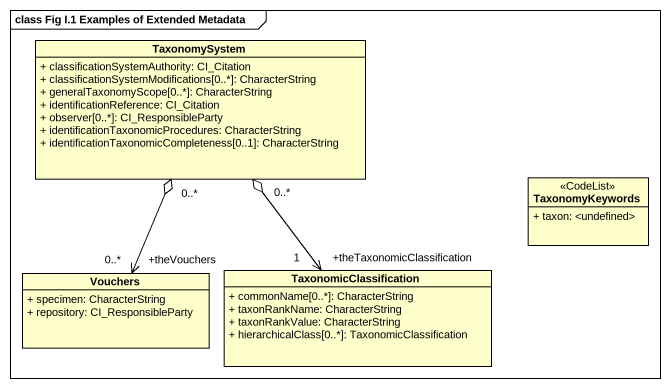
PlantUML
@startuml
mainframe class Fig I.1 Examples of Extended Metadata
hide circle
hide empty members
skinparam classAttributeIconSize 0
class TaxonomySystem {
  + classificationSystemAuthority: CI_Citation
  + classificationSystemModifications[0..*]: CharacterString
  + generalTaxonomyScope[0..*]: CharacterString
  + identificationReference: CI_Citation
  + observer[0..*]: CI_ResponsibleParty
  + identificationTaxonomicProcedures: CharacterString
  + identificationTaxonomicCompleteness[0..1]: CharacterString
}
class TaxonomyKeywords <<CodeList>> {
  + taxon: <undefined>
}
class Vouchers {
  + specimen: CharacterString
  + repository: CI_ResponsibleParty
}
class TaxonomicClassification {
  + commonName[0..*]: CharacterString
  + taxonRankName: CharacterString
  + taxonRankValue: CharacterString
  + hierarchicalClass[0..*]: TaxonomicClassification
}
TaxonomySystem "0..*" o--> "+theVouchers\n0..*" Vouchers
TaxonomySystem "0..*" o--> "+theTaxonomicClassification\n1" TaxonomicClassification
@enduml
